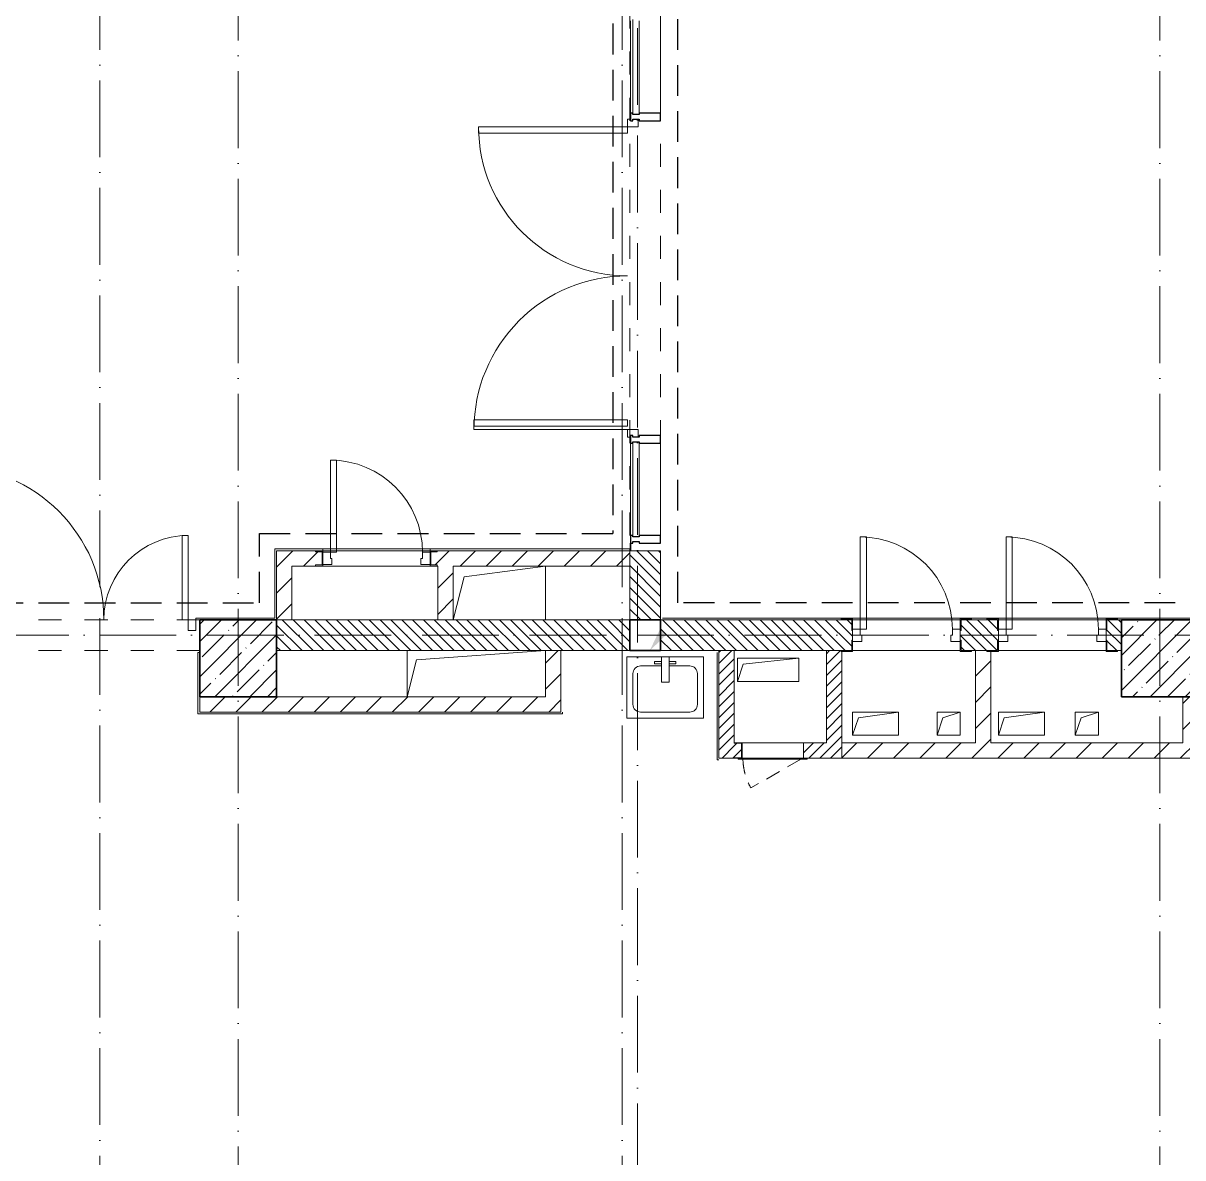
# Model space of a CAD drawing. Header units: millimetres. Extents: x -213536 to 1564669, y -45299 to 942238.
# Drawn here: x 451066 to 458616, y 506400 to 513787 of the extents above; entities that cross this region are included whole.
import ezdxf

# ---------------------------------------------------------------- set-up
doc = ezdxf.new("R2010")
doc.units = ezdxf.units.MM
for name, pattern in [('200_ШТРИХ_ш1п0_6_', [160, 100, -60]), ('50_200_ШТРИХ_1Т_ш5_п1_п1_', [700, 500, -100, 0, -100]), ('Штрих короткий', [300, 150, -150]), ('Штриховая _2 мм - 1 мм_', [300, 200, -100])]:
    doc.linetypes.add(name, pattern=pattern)
for name, color, linetype, lineweight in [('0-1', 7, 'Continuous', 5), ('0-2', 7, 'Continuous', 9), ('3) ЖБ 4м', 3, 'Continuous', 30), ('Двери', 7, 'Continuous', 9), ('Импосты витража', 7, 'Continuous', 9), ('Импосты витража-1', 7, 'Continuous', 25), ('Каркас_Импост', 7, 'Continuous', 13), ('Несущие колонны', 7, 'Continuous', 9), ('Несущие колонны-1', 7, 'Continuous', 35), ('Обобщенные модели', 7, 'Continuous', 9), ('Общие ребра', 7, 'Continuous', 9), ('Окна', 7, 'Continuous', 9), ('Оси-2', 7, '50_200_ШТРИХ_1Т_ш5_п1_п1_', 9), ('Остекление-1', 7, 'Continuous', 9), ('Открывание в плане-2', 7, '200_ШТРИХ_ш1п0_6_', 9), ('Открывание-1', 7, 'Continuous', 9), ('Панель', 7, 'Continuous', 13), ('Перемычка-1', 7, 'Штрих короткий', 9), ('Стены', 7, 'Continuous', 9), ('Стены-1', 7, 'Continuous', 13), ('Текстовые примечания', 7, 'Continuous', 9), ('Штриховка разреза-1', 7, 'Continuous', 9), ('Элементы узлов-2', 7, 'Continuous', 9)]:
    doc.layers.add(name, color=color, linetype=linetype, lineweight=lineweight)
doc.layers.add('Сантехнические приборы-1', color=7, linetype='Continuous', lineweight=9, true_color=0xaaaaaa)
doc.layers.add('СТ-1_1', color=7, linetype='Штриховая _2 мм - 1 мм_', lineweight=90, true_color=0x888888)
doc.layers.get('0-2').off()
pattern_1 = [(135, (0, 0), (-35.35534, -35.35534), [])]
pattern_2 = [(45, (0, 0), (-84.85281, 84.85281), [])]
pattern_3 = [(45, (0, 0), (-35.35534, 35.35534), [])]

# ---------------------------------------------------------------- blocks, each defined once
blk = doc.blocks.new('Ос 3 эт верх часть')
at = {"layer": 'Оси-2'}
for p, q in [((451566, 499613), (451566, 535177.6)), ((452466, 535177.6), (452466, 499613)), ((454966, 499613), (454966, 535177.6)), ((458466, 535177.6), (458466, 499613)), ((455066, 534758.6), (455066, 500883)), ((535374.3, 509802.4), (426847.2, 509802.4))]:
    blk.add_line(p, q, dxfattribs=at)
blk = doc.blocks.new('BSC_Колонна _Прямоугольная - 500х500-V4-АИ2_03_План отделки стен 3-го этажа _Часть 1_')
at = {"layer": 'Несущие колонны'}
h = blk.add_hatch(dxfattribs=at)
h.set_pattern_fill('FP_10', color=256, style=0, pattern_type=2)
h.set_pattern_definition([(45, (-29300, -64750), (-114.04925, 114.04925), []), (45, (-29185.95, -64750), (-114.04925, 114.04925), [201.613, -40.323, 3.353, -36.97])])
h.paths.add_polyline_path([(-250, -250), (250, -250), (250, 250), (-250, 250)], flags=0)
at = {"layer": 'Несущие колонны-1'}
for p, q in [((250, 250), (-250, 250)), ((-250, 250), (-250, -250)), ((250, -250), (250, 250)), ((-250, -250), (250, -250))]:
    blk.add_line(p, q, dxfattribs=at)
blk = doc.blocks.new('BSC_Колонна _Прямоугольная - 500х500-V40-АИ2_03_План отделки стен 3-го этажа _Часть 1_')
at = {"layer": 'Несущие колонны'}
h = blk.add_hatch(dxfattribs=at)
h.set_pattern_fill('FP_46', color=256, style=0, pattern_type=2)
h.set_pattern_definition([(45, (-23300, -64750), (-114.04925, 114.04925), []), (45, (-23185.95, -64750), (-114.04925, 114.04925), [201.613, -40.323, 3.353, -36.97])])
h.paths.add_polyline_path([(-250, -250), (250, -250), (250, 250), (-250, 250)], flags=0)
at = {"layer": 'Несущие колонны-1'}
for p, q in [((250, 250), (-250, 250)), ((-250, 250), (-250, -250)), ((250, -250), (250, 250)), ((-250, -250), (250, -250))]:
    blk.add_line(p, q, dxfattribs=at)
blk = doc.blocks.new('SND_2D_Раковина1 - 400х300-17910372-АИ2_03_План отделки стен 3-го этажа _Часть 1_')
at = {"layer": 'Сантехнические приборы-1'}
for p, q in [((-250, -220), (-250, 180)), ((-250, 180), (250, 180)), ((-25, 180), (-25, 15)), ((25, 15), (25, 180)), ((250, 180), (250, -220)), ((-160, 120), (-25, 120)), ((-70, 150), (-25, 150)), ((-70, 135), (-70, 150)), ((-25, 135), (-70, 135)), ((70, 150), (25, 150)), ((25, 135), (70, 135)), ((25, 120), (160, 120)), ((70, 135), (70, 150)), ((-210, -130), (-210, 70)), ((-25, 15), (25, 15)), ((210, 70), (210, -130)), ((250, -220), (-250, -220)), ((160, -180), (-160, -180))]:
    blk.add_line(p, q, dxfattribs=at)
for centre, start, end in [((-160, 70), 90, 180), ((160, 70), 0, 90), ((-160, -130), 180, 270), ((160, -130), 270, 0)]:
    blk.add_arc(centre, 50, start, end, dxfattribs=at)
blk = doc.blocks.new('Проем_Дверь_Прямоугольный - 1700х2400h_дверные проемы-28706188-АИ2_03_План отделки стен 3-го этажа _Часть 1_')
at = {"layer": 'Перемычка-1'}
for p, q in [((850, 100), (-850, 100)), ((850, -100), (-850, -100))]:
    blk.add_line(p, q, dxfattribs=at)
blk = doc.blocks.new('Дверь_СКБ_1Ст_Внутренняя_ШЕР - СОШ_Д-1__Дв_700x1800h_Технический шкаф ЭОМ и СС_EI30-28555104-АИ2_03_План отделки стен 3-го этажа _Часть 1_')
at = {"layer": 'Каркас_Импост'}
for p, q in [((-287.5, 40), (-337.5, 40)), ((-337.5, 31), (-337.5, -31)), ((-287.5, 40), (-287.5, 0)), ((-287.5, 0), (-277.5, 0)), ((-277.5, 0), (-277.5, -40)), ((302.5, 0), (312.5, 0)), ((302.5, 0), (302.5, -40)), ((362.5, 40), (312.5, 40)), ((312.5, 40), (312.5, 0)), ((362.5, 31), (362.5, -31)), ((-277.5, -40), (-337.5, -40)), ((362.5, -40), (302.5, -40))]:
    blk.add_line(p, q, dxfattribs=at)
at = {"layer": 'Открывание-1'}
blk.add_arc((-287.5, 40), 600, 360, 90, dxfattribs=at)
at = {"layer": 'Панель'}
for p, q in [((-287.5, 640), (-247.5, 640)), ((-287.5, 640), (-287.5, 40)), ((-247.5, 40), (-247.5, 640)), ((-287.5, 40), (-247.5, 40))]:
    blk.add_line(p, q, dxfattribs=at)
blk = doc.blocks.new('Дверь_СКБ_1Ст_Внутренняя_ШЕР - СОШ_Д-1__Дв_700x1800h_Технический шкаф ЭОМ и СС_EI30-28561278-АИ2_03_План отделки стен 3-го этажа _Часть 1_')
at = {"layer": 'Каркас_Импост'}
for p, q in [((-287.5, 40), (-337.5, 40)), ((-337.5, 40), (-337.5, -40)), ((-287.5, 40), (-287.5, 0)), ((-287.5, 0), (-277.5, 0)), ((-277.5, 0), (-277.5, -40)), ((302.5, 0), (312.5, 0)), ((302.5, 0), (302.5, -40)), ((362.5, 40), (312.5, 40)), ((312.5, 40), (312.5, 0)), ((362.5, 31), (362.5, -31)), ((-277.5, -40), (-337.5, -40)), ((362.5, -40), (302.5, -40))]:
    blk.add_line(p, q, dxfattribs=at)
at = {"layer": 'Открывание-1'}
blk.add_arc((-287.5, 40), 600, 360, 90, dxfattribs=at)
at = {"layer": 'Панель'}
for p, q in [((-287.5, 640), (-247.5, 640)), ((-287.5, 640), (-287.5, 40)), ((-247.5, 40), (-247.5, 640)), ((-287.5, 40), (-247.5, 40))]:
    blk.add_line(p, q, dxfattribs=at)
blk = doc.blocks.new('Дверь_Витражная_СКБ_2Ст2 - ДВВ_ДАО_СОШ_Классы-V181-АИ2_03_План отделки стен 3-го этажа _Часть 1_')
at = {"layer": 'Двери'}
for p, q in [((-775, 1035), (-775, 35)), ((775, 585), (775, 35))]:
    blk.add_line(p, q, dxfattribs=at)
for centre, radius, start, end in [((-775, 35), 1000, 360, 90), ((775, 35), 550, 90, 180)]:
    blk.add_arc(centre, radius, start, end, dxfattribs=at)
at = {"layer": 'Элементы узлов-2'}
for p, q in [((-713, 1035), (-753, 1035)), ((-753, 1035), (-753, 35)), ((-713, 35), (-713, 1035)), ((775, 585), (735, 585)), ((735, 585), (735, 35)), ((775, 35), (775, 585)), ((-825, 35), (-825, -35)), ((-775, 35), (-825, 35)), ((-775, 35), (-825, 35)), ((-825, 35), (-825, -35)), ((-775, -35), (-775, 35)), ((-775, -35), (-775, 35)), ((-753, 35), (-713, 35)), ((735, 35), (775, 35)), ((775, -35), (775, 35)), ((775, 35), (825, 35)), ((775, 35), (775, -35)), ((825, 35), (775, 35)), ((825, 35), (825, -35)), ((825, -35), (825, 35)), ((-825, -35), (-775, -35)), ((-825, -35), (-775, -35)), ((825, -35), (775, -35)), ((775, -35), (825, -35))]:
    blk.add_line(p, q, dxfattribs=at)
blk = doc.blocks.new('Дверь_Витражная_СКБ_2Ст2 - ДВВ_ДАО_СОШ_Коридор_отсек-35586415-АИ2_03_План отделки стен 3-го этажа _Часть 1_')
at = {"layer": 'Двери'}
for p, q in [((-985, -1005), (-985, -35)), ((985, -1035), (985, -35))]:
    blk.add_line(p, q, dxfattribs=at)
for centre, radius, start, end in [((-985, -35), 970, 270, 0), ((985, -35), 1000, 180, 270)]:
    blk.add_arc(centre, radius, start, end, dxfattribs=at)
at = {"layer": 'Элементы узлов-2'}
for p, q in [((-1035, 35), (-985, 35)), ((-985, 35), (-1035, 35)), ((-985, 35), (-985, -35)), ((-985, -35), (-985, 35)), ((1035, 35), (985, 35)), ((985, 35), (985, -35)), ((1035, 35), (985, 35)), ((985, 35), (985, -35)), ((-1035, -35), (-1035, -17)), ((-1035, -17), (-1035, -35)), ((-985, -35), (-1035, -35)), ((-1035, -35), (-985, -35)), ((-945, -35), (-985, -35)), ((-985, -35), (-985, -1005)), ((-945, -1005), (-945, -35)), ((923, -35), (923, -1035)), ((963, -35), (923, -35)), ((963, -1035), (963, -35)), ((985, -35), (1035, -35)), ((985, -35), (1035, -35)), ((1035, -35), (1035, -17)), ((1035, -35), (1035, -17)), ((-985, -1005), (-945, -1005)), ((923, -1035), (963, -1035))]:
    blk.add_line(p, q, dxfattribs=at)
blk = doc.blocks.new('PNS_Панель прямоугольная2 - Нр_Стекло - 40мм-28950719-АИ2_03_План отделки стен 3-го этажа _Часть 1_')
at = {"layer": 'Остекление-1'}
for p, q in [((-300, 40), (300, 40)), ((-310, 0), (310, 0)), ((300, 0), (-300, 0))]:
    blk.add_line(p, q, dxfattribs=at)
blk = doc.blocks.new('Прямоугольный импост - Импост структурный с накладкой - 180мм-26944798-АИ2_03_План отделки стен 3-го этажа _Часть 1_')
at = {"layer": 'Импосты витража-1'}
for p, q in [((-25, 0), (-25, 17)), ((-25, 17), (25, 17)), ((-15, 0), (-25, 0)), ((-15, -40), (-15, 0)), ((25, 0), (15, 0)), ((15, 0), (15, -40)), ((25, 17), (25, 0)), ((-25, -180), (-25, -40)), ((-25, -40), (-15, -40)), ((15, -40), (25, -40)), ((25, -40), (25, -180)), ((25, -180), (-25, -180))]:
    blk.add_line(p, q, dxfattribs=at)
blk = doc.blocks.new('Прямоугольный импост - Импост структурный с накладкой - 180мм-27361444-АИ2_03_План отделки стен 3-го этажа _Часть 1_')
at = {"layer": 'Импосты витража'}
for p, q in [((25853, 65550), (25853, 66150)), ((26050, 65550), (26050, 66150))]:
    blk.add_line(p, q, dxfattribs=at)
blk = doc.blocks.new('Прямоугольный импост - Импост структурный с накладкой - 180мм-26943387-АИ2_03_План отделки стен 3-го этажа _Часть 1_')
at = {"layer": 'Импосты витража-1'}
for p, q in [((-25, 0), (-25, 17)), ((-25, 17), (25, 17)), ((-15, 0), (-25, 0)), ((-15, -40), (-15, 0)), ((25, 0), (15, 0)), ((15, 0), (15, -40)), ((25, 17), (25, 0)), ((-25, -180), (-25, -40)), ((-25, -40), (-15, -40)), ((15, -40), (25, -40)), ((25, -40), (25, -180)), ((25, -180), (-25, -180))]:
    blk.add_line(p, q, dxfattribs=at)
blk = doc.blocks.new('Прямоугольный импост - 50 мм_заглушка-26940558-АИ2_03_План отделки стен 3-го этажа _Часть 1_')
at = {"layer": 'Импосты витража-1'}
for p, q in [((-50, 17), (0, 17)), ((-50, 15), (-50, 17)), ((0, 15), (-50, 15)), ((0, 17), (0, 15))]:
    blk.add_line(p, q, dxfattribs=at)
blk = doc.blocks.new('Фахверк_СКБ_Уголок - 200_3960-28268576-АИ2_03_План отделки стен 3-го этажа _Часть 1_')
at = {"layer": 'Обобщенные модели'}
for p, q in [((200, 156), (125, 156)), ((125, 156), (125, 81)), ((200, 150), (200, 156)), ((125, 81), (131, 81)), ((131, 81), (131, 150)), ((131, 150), (200, 150)), ((131, 19), (125, 19)), ((125, 19), (125, -56)), ((131, -50), (131, 19)), ((125, -56), (200, -56)), ((200, -50), (131, -50)), ((200, -56), (200, -50))]:
    blk.add_line(p, q, dxfattribs=at)
blk = doc.blocks.new('154_Стойка_СКБ_Уголок - СМ-2180_200-28268025-АИ2_03_План отделки стен 3-го этажа _Часть 1_')
at = {"layer": 'Обобщенные модели'}
for p, q in [((125, 156), (125, 81)), ((200, 156), (125, 156)), ((200, 150), (200, 156)), ((125, 81), (131, 81)), ((131, 81), (131, 150)), ((131, 150), (200, 150)), ((131, 19), (125, 19)), ((125, 19), (125, -56)), ((131, -50), (131, 19)), ((125, -56), (200, -56)), ((200, -50), (131, -50)), ((200, -56), (200, -50))]:
    blk.add_line(p, q, dxfattribs=at)
blk = doc.blocks.new('Фахверк_СКБ_Уголок - 200_3960_зеркало-28268689-АИ2_03_План отделки стен 3-го этажа _Часть 1_')
at = {"layer": 'Обобщенные модели'}
for p, q in [((200, 156), (125, 156)), ((125, 156), (125, 81)), ((200, 150), (200, 156)), ((125, 81), (131, 81)), ((131, 81), (131, 150)), ((131, 150), (200, 150)), ((131, 19), (125, 19)), ((125, 19), (125, -56)), ((131, -50), (131, 19)), ((125, -56), (200, -56)), ((200, -50), (131, -50)), ((200, -56), (200, -50))]:
    blk.add_line(p, q, dxfattribs=at)
blk = doc.blocks.new('AR_Отверстие Ниша - Лючок-32405342-АИ2_03_План отделки стен 3-го этажа _Часть 1_')
at = {"layer": 'Окна'}
for p, q in [((-200, 50), (200, 50)), ((-200, -50), (-200, 50)), ((200, -50), (-200, -50))]:
    blk.add_line(p, q, dxfattribs=at)
blk = doc.blocks.new('Л_Общий_Лючок - Лючок-V195-АИ2_03_План отделки стен 3-го этажа _Часть 1_')
at = {"layer": 'Окна'}
for p, q in [((-24, 0), (-24, -6)), ((424, 0), (400, 0)), ((424, 0), (424, -6)), ((-24, -6), (424, -6))]:
    blk.add_line(p, q, dxfattribs=at)
at = {"layer": 'Открывание в плане-2'}
blk.add_line((383.6, -6), (58, -194), dxfattribs=at)
blk.add_arc((394, 0), 388, 180.89053, 210, dxfattribs=at)
blk = doc.blocks.new('154_Фахверк_СКБ_Швеллер - Тип_100_3960_зеркало-29769493-АИ2_03_План отделки стен 3-го этажа _Часть 1_')
at = {"layer": 'Обобщенные модели'}
for p, q in [((175, 50), (125, 50)), ((125, 50), (125, -50)), ((128, 47), (175, 47)), ((128, -47), (128, 47)), ((175, 47), (175, 50)), ((125, -50), (175, -50)), ((175, -47), (128, -47)), ((175, -50), (175, -47))]:
    blk.add_line(p, q, dxfattribs=at)
blk = doc.blocks.new('AR_Отверстие прямоугольное _в плите_ - AR_Отверстие прямоугольное _в плите_-30229441-АИ2_03_План отделки стен 3-го этажа _Часть 1_')
at = {"layer": 'Обобщенные модели'}
for p, q in [((150, 75), (-150, 75)), ((-150, 75), (-150, -75)), ((-150, -75), (-112.5, 37.5)), ((-112.5, 37.5), (150, 75)), ((150, -75), (150, 75)), ((-150, -75), (150, -75))]:
    blk.add_line(p, q, dxfattribs=at)
blk = doc.blocks.new('AR_Отверстие прямоугольное _в плите_ - AR_Отверстие прямоугольное _в плите_-30423627-АИ2_03_План отделки стен 3-го этажа _Часть 1_')
at = {"layer": 'Обобщенные модели'}
for p, q in [((75, 75), (-75, 75)), ((-75, 75), (-75, -75)), ((-75, -75), (-37.5, 37.5)), ((-37.5, 37.5), (75, 75)), ((75, -75), (75, 75)), ((-75, -75), (75, -75))]:
    blk.add_line(p, q, dxfattribs=at)
blk = doc.blocks.new('AR_Отверстие прямоугольное _в плите_ - AR_Отверстие прямоугольное _в плите_-V202-АИ2_03_План отделки стен 3-го этажа _Часть 1_')
at = {"layer": 'Обобщенные модели'}
for p, q in [((200, 75), (-200, 75)), ((-200, 75), (-200, -75)), ((-200, -75), (-162.5, 37.5)), ((-162.5, 37.5), (200, 75)), ((200, -75), (200, 75)), ((-200, -75), (200, -75))]:
    blk.add_line(p, q, dxfattribs=at)
blk = doc.blocks.new('AR_Отверстие прямоугольное _в плите_ - AR_Отверстие прямоугольное _в плите_-30552527-АИ2_03_План отделки стен 3-го этажа _Часть 1_')
at = {"layer": 'Обобщенные модели'}
for p, q in [((-230, 105), (300, 175)), ((300, -175), (300, 175)), ((-300, -175), (-230, 105))]:
    blk.add_line(p, q, dxfattribs=at)
blk = doc.blocks.new('AR_Отверстие прямоугольное _в плите_ - AR_Отверстие прямоугольное _в плите_-30552666-АИ2_03_План отделки стен 3-го этажа _Часть 1_')
at = {"layer": 'Обобщенные модели'}
for p, q in [((-450, 150), (-450, -150)), ((-450, -150), (-390, 90)), ((-390, 90), (450, 150))]:
    blk.add_line(p, q, dxfattribs=at)
blk = doc.blocks.new('Дверь_СКБ_1Ст_Внутренняя_ШЕР - СОШ_Д-1__Дв_700x1800h_Технический шкаф ЭОМ и СС_EI30-32851012-АИ2_03_План отделки стен 3-го этажа _Часть 1_')
at = {"layer": 'Каркас_Импост'}
for p, q in [((-287.5, 40), (-337.5, 40)), ((-337.5, 40), (-337.5, -40)), ((-287.5, 40), (-287.5, 0)), ((-287.5, 0), (-277.5, 0)), ((-277.5, 0), (-277.5, -40)), ((302.5, 0), (312.5, 0)), ((302.5, 0), (302.5, -40)), ((362.5, 40), (312.5, 40)), ((312.5, 40), (312.5, 0)), ((362.5, 40), (362.5, -40)), ((-277.5, -40), (-337.5, -40)), ((362.5, -40), (302.5, -40))]:
    blk.add_line(p, q, dxfattribs=at)
at = {"layer": 'Открывание-1'}
blk.add_arc((-287.5, 40), 600, 360, 90, dxfattribs=at)
at = {"layer": 'Панель'}
for p, q in [((-287.5, 640), (-247.5, 640)), ((-287.5, 640), (-287.5, 40)), ((-247.5, 40), (-247.5, 640)), ((-287.5, 40), (-247.5, 40))]:
    blk.add_line(p, q, dxfattribs=at)
blk = doc.blocks.new('154_Стойка_СКБ_Швеллер - СМ-2180_100-28318692-АИ2_03_План отделки стен 3-го этажа _Часть 1_')
at = {"layer": 'Обобщенные модели'}
for p, q in [((171, 50), (125, 50)), ((125, 50), (125, -50)), ((129.5, 42.4), (171, 42.4)), ((129.5, -42.4), (129.5, 42.4)), ((171, 42.4), (171, 50)), ((125, -50), (171, -50)), ((171, -42.4), (129.5, -42.4)), ((171, -50), (171, -42.4))]:
    blk.add_line(p, q, dxfattribs=at)
blk = doc.blocks.new('Проем_Дверь_Прямоугольный - 3550х2800h_витражные проемы-35284618-АИ2_03_План отделки стен 3-го этажа _Часть 1_')
at = {"layer": 'Перемычка-1'}
for p, q in [((1775, 100), (-1775, 100)), ((1775, -100), (-1775, -100))]:
    blk.add_line(p, q, dxfattribs=at)
blk = doc.blocks.new('BSC_Колонна _Прямоугольная1 - 200х200 _металл_-35216022-АИ2_03_План отделки стен 3-го этажа _Часть 1_')
at = {"layer": 'Несущие колонны-1'}
for p, q in [((100, 100), (-100, 100)), ((-100, 100), (-100, -100)), ((100, -100), (100, 100)), ((-100, -100), (100, -100))]:
    blk.add_line(p, q, dxfattribs=at)
blk = doc.blocks.new('0125-Р-ОО-Ш2-АР-о_23_10_2024_rvt-1-АИ2_03_План отделки стен 3-го этажа _Часть 1_')
at = {"layer": 'Штриховка разреза-1'}
h = blk.add_hatch(dxfattribs=at)
h.set_pattern_fill('FP_121', color=256, style=0, pattern_type=2)
h.set_pattern_definition(pattern_2)
h.paths.add_polyline_path([(25850, 65350), (25850, 65450), (24596, 65450), (24596, 65442.4), (24554.5, 65442.4), (24554.5, 65357.6), (24596, 65357.6), (24596, 65350), (25729.9, 65350)], flags=0)
h.paths.add_polyline_path([(23804, 65350), (23804, 65357.6), (23845.5, 65357.6), (23845.5, 65442.4), (23804, 65442.4), (23804, 65450), (23550, 65450), (23550, 65350), (23650, 65350)], flags=0)
h = blk.add_hatch(dxfattribs=at)
h.set_pattern_fill('FP_1', color=256, style=0, pattern_type=2)
h.set_pattern_definition(pattern_1)
h.paths.add_polyline_path([(26050, 65000), (26050, 65450), (25850, 65450), (25850, 65000)], flags=0)
h = blk.add_hatch(dxfattribs=at)
h.set_pattern_fill('FP_121', color=256, style=0, pattern_type=2)
h.set_pattern_definition(pattern_2)
h.paths.add_polyline_path([(23650, 65000), (23650, 65350), (23550, 65350), (23550, 65000)], flags=0)
h = blk.add_hatch(dxfattribs=at)
h.set_pattern_fill('FP_121', color=256, style=0, pattern_type=2)
h.set_pattern_definition(pattern_2)
h.paths.add_polyline_path([(24700, 65000), (24700, 65350), (24600, 65350), (24600, 65000)], flags=0)
h = blk.add_hatch(dxfattribs=at)
h.set_pattern_fill('FP_1', color=256, style=0, pattern_type=2)
h.set_pattern_definition(pattern_1)
h.paths.add_polyline_path([(29050, 64800), (29050, 65000), (28956, 65000), (28956, 64931), (28950, 64931), (28950, 64869), (28956, 64869), (28956, 64800), (29025, 64800)], flags=0)
h.paths.add_polyline_path([(27130, 64800), (27294, 64800), (27294, 64869), (27300, 64869), (27300, 64931), (27294, 64931), (27294, 65000), (26050, 65000), (26050, 64800), (26672.1, 64800)], flags=0)
h.paths.add_polyline_path([(28200, 64800), (28244, 64800), (28244, 64869), (28250, 64869), (28250, 64931), (28244, 64931), (28244, 65000), (28006, 65000), (28006, 64931), (28000, 64931), (28000, 64869), (28006, 64869), (28006, 64800), (28175, 64800)], flags=0)
h.paths.add_polyline_path([(25300, 64800), (25850, 64800), (25850, 65000), (23550, 65000), (23550, 64800)], flags=0)
h = blk.add_hatch(dxfattribs=at)
h.set_pattern_fill('FP_121', color=256, style=0, pattern_type=2)
h.set_pattern_definition(pattern_2)
h.paths.add_polyline_path([(25400, 64400), (25400, 64800), (25300, 64800), (25300, 64400)], flags=0)
h = blk.add_hatch(dxfattribs=at)
h.set_pattern_fill('FP_38', color=256, style=0, pattern_type=2)
h.set_pattern_definition(pattern_3)
h.paths.add_polyline_path([(26530, 64100), (26530, 64800), (26430, 64800), (26430, 64100)], flags=0)
h = blk.add_hatch(dxfattribs=at)
h.set_pattern_fill('FP_38', color=256, style=0, pattern_type=2)
h.set_pattern_definition(pattern_3)
h.paths.add_polyline_path([(27230, 64200), (27230, 64794), (27225, 64794), (27225, 64800), (27130, 64800), (27130, 64200), (27225, 64200)], flags=0)
h = blk.add_hatch(dxfattribs=at)
h.set_pattern_fill('FP_121', color=256, style=0, pattern_type=2)
h.set_pattern_definition(pattern_2)
h.paths.add_polyline_path([(28200, 64200), (28200, 64794), (28175, 64794), (28175, 64800), (28100, 64800), (28100, 64200), (28175, 64200)], flags=0)
h = blk.add_hatch(dxfattribs=at)
h.set_pattern_fill('FP_121', color=256, style=0, pattern_type=2)
h.set_pattern_definition(pattern_2)
h.paths.add_polyline_path([(25300, 64400), (25300, 64500), (23050, 64500), (23050, 64400), (23550, 64400)], flags=0)
h = blk.add_hatch(dxfattribs=at)
h.set_pattern_fill('FP_121', color=256, style=0, pattern_type=2)
h.set_pattern_definition(pattern_2)
h.paths.add_polyline_path([(29450, 64200), (29550, 64200), (29550, 64500), (29450, 64500)], flags=0)
h = blk.add_hatch(dxfattribs=at)
h.set_pattern_fill('FP_38', color=256, style=0, pattern_type=2)
h.set_pattern_definition(pattern_3)
h.paths.add_polyline_path([(27004, 64100), (27230, 64100), (27230, 64200), (26980, 64200), (26980, 64100)], flags=0)
h.paths.add_polyline_path([(26577, 64103), (26577, 64197), (26530, 64197), (26530, 64103), (26556, 64103)], flags=0)
h = blk.add_hatch(dxfattribs=at)
h.set_pattern_fill('FP_121', color=256, style=0, pattern_type=2)
h.set_pattern_definition(pattern_2)
h.paths.add_polyline_path([(32550, 64100), (32550, 64200), (27230, 64200), (27230, 64100), (31382.9, 64100)], flags=0)
at = {"layer": 'Общие ребра'}
for p, q in [((25400, 64800), (25300, 64800)), ((26530, 64800), (26430, 64800)), ((27225, 64800), (27130, 64800)), ((28175, 64800), (28100, 64800))]:
    blk.add_line(p, q, dxfattribs=at)
at = {"layer": 'Стены'}
for p, q in [((23850, 65450), (24550, 65450)), ((24550, 65350), (23850, 65350)), ((27300, 65000), (28000, 65000)), ((28250, 65000), (28950, 65000)), ((28000, 64800), (27300, 64800)), ((28950, 64800), (28250, 64800))]:
    blk.add_line(p, q, dxfattribs=at)
at = {"layer": 'Стены-1'}
for p, q in [((23804, 65450), (23550, 65450)), ((23550, 65450), (23550, 65350)), ((25850, 65450), (24596, 65450)), ((26050, 65450), (25850, 65450)), ((25850, 65450), (25850, 65000)), ((25850, 65350), (25850, 65450)), ((26050, 65000), (26050, 65450)), ((23550, 65350), (23550, 65000)), ((23650, 65350), (23804, 65350)), ((23650, 65000), (23650, 65350)), ((24596, 65350), (24600, 65350)), ((24600, 65350), (24600, 65000)), ((24700, 65000), (24700, 65350)), ((24700, 65350), (25850, 65350)), ((25850, 65000), (23550, 65000)), ((23550, 65000), (23650, 65000)), ((24600, 65000), (24700, 65000)), ((27225, 65000), (26050, 65000)), ((27300, 64869), (27300, 64931)), ((28000, 64931), (28000, 64869)), ((28175, 65000), (28075, 65000)), ((28250, 64869), (28250, 64931)), ((28950, 64931), (28950, 64869)), ((29050, 65000), (29025, 65000)), ((23550, 64800), (25300, 64800)), ((25300, 64800), (25300, 64500)), ((25400, 64400), (25400, 64800)), ((25400, 64800), (25850, 64800)), ((26050, 64800), (26430, 64800)), ((26430, 64800), (26430, 64100)), ((26530, 64200), (26530, 64800)), ((26530, 64800), (27130, 64800)), ((27130, 64800), (27130, 64200)), ((27230, 64200), (27230, 64794)), ((28075, 64800), (28100, 64800)), ((28100, 64800), (28100, 64200)), ((28200, 64200), (28200, 64794)), ((29025, 64800), (29050, 64800)), ((23050, 64500), (23050, 64400)), ((25300, 64500), (23550, 64500)), ((29450, 64500), (29450, 64200)), ((23050, 64400), (25300, 64400)), ((25300, 64400), (25400, 64400)), ((27130, 64200), (26980, 64200)), ((28100, 64200), (27230, 64200)), ((27230, 64200), (27230, 64100)), ((27230, 64100), (27230, 64200)), ((29450, 64200), (28200, 64200)), ((26430, 64100), (26530, 64100)), ((27004, 64100), (27230, 64100)), ((27230, 64100), (32550, 64100))]:
    blk.add_line(p, q, dxfattribs=at)
at = {"layer": '0-2'}
for name, p, rotation in [('Проем_Дверь_Прямоугольный - 3550х2800h_витражные проемы-35284618-АИ2_03_План отделки стен 3-го этажа _Часть 1_', (25950, 67225), 89.9999999999999), ('PNS_Панель прямоугольная2 - Нр_Стекло - 40мм-28950719-АИ2_03_План отделки стен 3-го этажа _Часть 1_', (25870, 68600), 269.9999999999994), ('Дверь_Витражная_СКБ_2Ст2 - ДВВ_ДАО_СОШ_Коридор_отсек-35586415-АИ2_03_План отделки стен 3-го этажа _Часть 1_', (25870, 67225), 269.9999999999994), ('PNS_Панель прямоугольная2 - Нр_Стекло - 40мм-28950719-АИ2_03_План отделки стен 3-го этажа _Часть 1_', (25870, 65850), 269.9999999999994), ('154_Стойка_СКБ_Швеллер - СМ-2180_100-28318692-АИ2_03_План отделки стен 3-го этажа _Часть 1_', (23975, 65400), 180), ('154_Стойка_СКБ_Уголок - СМ-2180_200-28268025-АИ2_03_План отделки стен 3-го этажа _Часть 1_', (27425, 64950), 180), ('Фахверк_СКБ_Уголок - 200_3960-28268576-АИ2_03_План отделки стен 3-го этажа _Часть 1_', (28375, 64950), 180), ('BSC_Колонна _Прямоугольная1 - 200х200 _металл_-35216022-АИ2_03_План отделки стен 3-го этажа _Часть 1_', (25950, 64900), 270.0000000000001), ('154_Фахверк_СКБ_Швеллер - Тип_100_3960_зеркало-29769493-АИ2_03_План отделки стен 3-го этажа _Часть 1_', (26705, 64150), 180), ('AR_Отверстие Ниша - Лючок-32405342-АИ2_03_План отделки стен 3-го этажа _Часть 1_', (26780, 64150), 180)]:
    blk.add_blockref(name, p, dxfattribs=dict(at, rotation=rotation))
for name, p in [('Прямоугольный импост - Импост структурный с накладкой - 180мм-27361444-АИ2_03_План отделки стен 3-го этажа _Часть 1_', (0, 2750)), ('Прямоугольный импост - Импост структурный с накладкой - 180мм-27361444-АИ2_03_План отделки стен 3-го этажа _Часть 1_', (0, 0)), ('Дверь_Витражная_СКБ_2Ст2 - ДВВ_ДАО_СОШ_Классы-V181-АИ2_03_План отделки стен 3-го этажа _Часть 1_', (22200, 64965)), ('Дверь_СКБ_1Ст_Внутренняя_ШЕР - СОШ_Д-1__Дв_700x1800h_Технический шкаф ЭОМ и СС_EI30-32851012-АИ2_03_План отделки стен 3-го этажа _Часть 1_', (24187.5, 65400)), ('Дверь_СКБ_1Ст_Внутренняя_ШЕР - СОШ_Д-1__Дв_700x1800h_Технический шкаф ЭОМ и СС_EI30-28561278-АИ2_03_План отделки стен 3-го этажа _Часть 1_', (27637.5, 64900)), ('Дверь_СКБ_1Ст_Внутренняя_ШЕР - СОШ_Д-1__Дв_700x1800h_Технический шкаф ЭОМ и СС_EI30-28555104-АИ2_03_План отделки стен 3-го этажа _Часть 1_', (28587.5, 64900)), ('154_Стойка_СКБ_Швеллер - СМ-2180_100-28318692-АИ2_03_План отделки стен 3-го этажа _Часть 1_', (24425, 65400)), ('AR_Отверстие прямоугольное _в плите_ - AR_Отверстие прямоугольное _в плите_-30552527-АИ2_03_План отделки стен 3-го этажа _Часть 1_', (25000, 65175)), ('Фахверк_СКБ_Уголок - 200_3960_зеркало-28268689-АИ2_03_План отделки стен 3-го этажа _Часть 1_', (27875, 64850)), ('Фахверк_СКБ_Уголок - 200_3960_зеркало-28268689-АИ2_03_План отделки стен 3-го этажа _Часть 1_', (28825, 64850)), ('Проем_Дверь_Прямоугольный - 1700х2400h_дверные проемы-28706188-АИ2_03_План отделки стен 3-го этажа _Часть 1_', (22200, 64900)), ('BSC_Колонна _Прямоугольная - 500х500-V40-АИ2_03_План отделки стен 3-го этажа _Часть 1_', (23300, 64750)), ('BSC_Колонна _Прямоугольная - 500х500-V4-АИ2_03_План отделки стен 3-го этажа _Часть 1_', (29300, 64750)), ('AR_Отверстие прямоугольное _в плите_ - AR_Отверстие прямоугольное _в плите_-30552666-АИ2_03_План отделки стен 3-го этажа _Часть 1_', (24850, 64650)), ('SND_2D_Раковина1 - 400х300-17910372-АИ2_03_План отделки стен 3-го этажа _Часть 1_', (26080, 64580)), ('AR_Отверстие прямоугольное _в плите_ - AR_Отверстие прямоугольное _в плите_-V202-АИ2_03_План отделки стен 3-го этажа _Часть 1_', (26750, 64675)), ('AR_Отверстие прямоугольное _в плите_ - AR_Отверстие прямоугольное _в плите_-30229441-АИ2_03_План отделки стен 3-го этажа _Часть 1_', (27450, 64325)), ('AR_Отверстие прямоугольное _в плите_ - AR_Отверстие прямоугольное _в плите_-30423627-АИ2_03_План отделки стен 3-го этажа _Часть 1_', (27925, 64325)), ('AR_Отверстие прямоугольное _в плите_ - AR_Отверстие прямоугольное _в плите_-30229441-АИ2_03_План отделки стен 3-го этажа _Часть 1_', (28400, 64325)), ('AR_Отверстие прямоугольное _в плите_ - AR_Отверстие прямоугольное _в плите_-30423627-АИ2_03_План отделки стен 3-го этажа _Часть 1_', (28825, 64325)), ('Л_Общий_Лючок - Лючок-V195-АИ2_03_План отделки стен 3-го этажа _Часть 1_', (26580, 64100))]:
    blk.add_blockref(name, p, dxfattribs=at)
at = {"layer": '0-2', "extrusion": (0, 0, -1), "rotation": 270.0000000000007}
for name, p in [('Прямоугольный импост - Импост структурный с накладкой - 180мм-26944798-АИ2_03_План отделки стен 3-го этажа _Часть 1_', (-25870, 68275)), ('Прямоугольный импост - Импост структурный с накладкой - 180мм-26944798-АИ2_03_План отделки стен 3-го этажа _Часть 1_', (-25870, 66175)), ('Прямоугольный импост - Импост структурный с накладкой - 180мм-26943387-АИ2_03_План отделки стен 3-го этажа _Часть 1_', (-25870, 65525)), ('Прямоугольный импост - 50 мм_заглушка-26940558-АИ2_03_План отделки стен 3-го этажа _Часть 1_', (-25870, 65450))]:
    blk.add_blockref(name, p, dxfattribs=at)
blk = doc.blocks.new('3этВверх')
at = {"layer": 'Текстовые примечания'}
blk.add_hatch(color=256, dxfattribs=at).paths.add_polyline_path([(455144.3, 509700.1), (455253, 509806.9), (455209.9, 509837.6)], flags=0)
at = {"layer": 'СТ-1_1', "lineweight": 25}
for p, q in [((455328, 510014.4), (455328, 514140.4)), ((454904, 513784.4), (454904, 510464.4)), ((452604, 510464.4), (454904, 510464.4)), ((452604, 510014.4), (452604, 510464.4)), ((444566, 510014.4), (452604, 510014.4)), ((498466, 510014.4), (455328, 510014.4))]:
    blk.add_line(p, q, dxfattribs=at)
at = {"layer": 'Стены'}
for p, q in [((453016, 510364.4), (453716, 510364.4)), ((453716, 510352.4), (453016, 510352.4)), ((456466, 509914.4), (457166, 509914.4)), ((457166, 509902.4), (456466, 509902.4)), ((457416, 509914.4), (458116, 509914.4)), ((458116, 509902.4), (457416, 509902.4))]:
    blk.add_line(p, q, dxfattribs=at)
at = {"layer": 'Стены-1'}
for p, q in [((453016, 510364.4), (452704, 510364.4)), ((452704, 510364.4), (452704, 509914.4)), ((452716, 510352.4), (452970, 510352.4)), ((452716, 509902.4), (452716, 510352.4)), ((453016, 510352.4), (453016, 510364.4)), ((455016, 510364.4), (453716, 510364.4)), ((453716, 510364.4), (453716, 510352.4)), ((453762, 510352.4), (455016, 510352.4)), ((455016, 510352.4), (455016, 510364.4)), ((452704, 509914.4), (452191, 509914.4)), ((452191, 509914.4), (452191, 509902.4)), ((452191, 509902.4), (452216, 509902.4)), ((455216, 509914.4), (455216, 509902.4)), ((455216, 509902.4), (456391, 509902.4)), ((456466, 509914.4), (455228, 509914.4)), ((456466, 509908.4), (456466, 509914.4)), ((457416, 509914.4), (457166, 509914.4)), ((457166, 509914.4), (457166, 509908.4)), ((457241, 509902.4), (457341, 509902.4)), ((457416, 509908.4), (457416, 509914.4)), ((458816, 509914.4), (458116, 509914.4)), ((458116, 509914.4), (458116, 509908.4)), ((458191, 509902.4), (458216, 509902.4)), ((452204, 509690.4), (452204, 509290.4)), ((452216, 509690.4), (452204, 509690.4)), ((455584, 509690.4), (455584, 508990.4)), ((455596, 509002.4), (455596, 509690.4)), ((452216, 509302.4), (452216, 509402.4)), ((452204, 509290.4), (454578, 509290.4)), ((454566, 509302.4), (452216, 509302.4)), ((454578, 509290.4), (454578, 509302.4)), ((455584, 508990.4), (455596, 508990.4))]:
    blk.add_line(p, q, dxfattribs=at)
at = {"layer": '0-1'}
blk.add_blockref('0125-Р-ОО-Ш2-АР-о_23_10_2024_rvt-1-АИ2_03_План отделки стен 3-го этажа _Часть 1_', (429166, 444902.4), dxfattribs=at)

msp = doc.modelspace()

# ---------------------------------------------------------------- block references
at = {"color": 5, "lineweight": 30}
msp.add_blockref('Ос 3 эт верх часть', (0, 0), dxfattribs=at)
at = {"layer": '3) ЖБ 4м'}
msp.add_blockref('3этВверх', (0, 0), dxfattribs=at)

doc.saveas('drawing.dxf')
